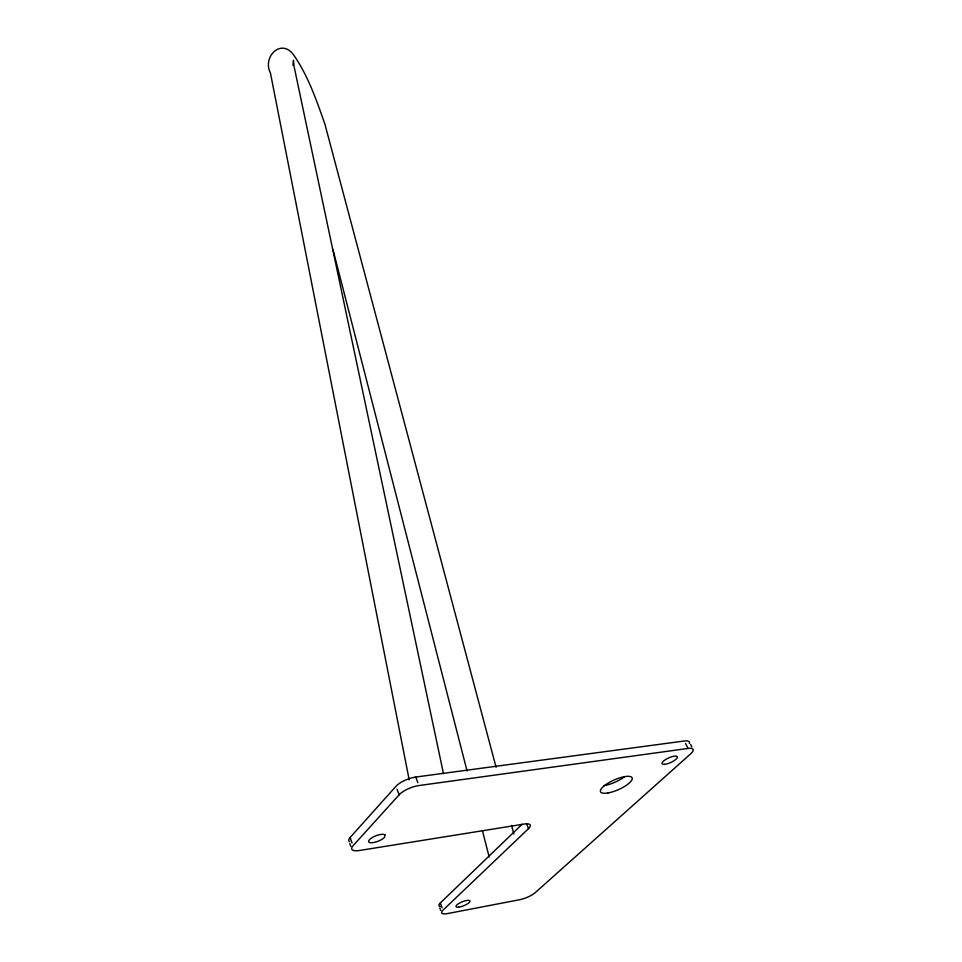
<?xml version="1.0" encoding="UTF-8"?>
<svg xmlns="http://www.w3.org/2000/svg" width="962" height="962" viewBox="0 0 962 962"><rect width="100%" height="100%" fill="white"/><g stroke="black" fill="none" stroke-linecap="round" stroke-linejoin="round"><path stroke-width="1.44" d="M292.941 65.344L293.458 60.378L294.047 66.27L443.47 773.64M349.555 841.702A14.899 4.93 -21 0 1 350.132 837.493L395.971 786.303A15.536 5.411 -21.6 0 1 415.74 777.055L684.343 740.993A13.877 4.293 -24.6 0 1 689.357 743.47M688.022 748.448L418.975 785.545A15.596 5.351 -21.6 0 0 399.134 794.804L353.006 845.79A14.947 4.87 -21 0 0 359.56 850.48L524.218 824.061A13.733 4.185 -22.7 0 1 528.535 828.631L443.001 910.16A12.638 3.511 -21.9 0 0 447.715 913.539L519.757 899.698A12.241 3.319 -22.6 0 0 535.305 892.592L690.668 753.835A13.913 4.245 -24.5 0 0 688.022 748.448L685.569 743.47M440.319 906.589A12.602 3.559 -21.9 0 1 440.319 902.969L522.162 824.206M690.608 744.492L691.834 746.969M526.442 823.604L528.535 828.631M415.74 777.055L417.893 782.707M440.319 902.969L442.099 907.755M397.029 789.129L399.134 794.804M439.826 907.996L440.716 910.389M350.132 837.493L352.044 843.013M349.831 843.626L350.781 846.38M496.103 767.315L324.843 123.93C316.438 100.108 308.056 75.553 293.47 54.714C281.096 37.867 262.109 57.047 270.43 72.968L409.163 779.797M511.568 825.408L513.888 834.114M333.08 250L467.087 771.055M482.431 830.723L489.165 856.926M624.182 776.983A17.232 5.339 -23.8 0 1 604.064 785.581M384.968 834.812L384.511 837.349A8.971 2.934 -21.2 0 1 371.38 842.76A8.971 2.934 -21.2 0 1 372.342 837.493A8.971 2.934 -21.2 0 1 384.968 834.812M607.984 792.953A17.28 5.279 -23.8 0 0 632.274 778.691A17.28 5.279 -23.8 0 0 608.705 782.767A17.28 5.279 -23.8 0 0 607.984 792.953M664.321 764.357A8.345 2.549 -24.4 0 0 677.116 757.912A8.345 2.549 -24.4 0 0 667.652 758.369A8.345 2.549 -24.4 0 0 664.321 764.357M458.67 907.154A7.588 2.116 -22 0 0 470.009 901.49A7.588 2.116 -22 0 0 460.317 902.657A7.588 2.116 -22 0 0 458.67 907.154"/></g></svg>
